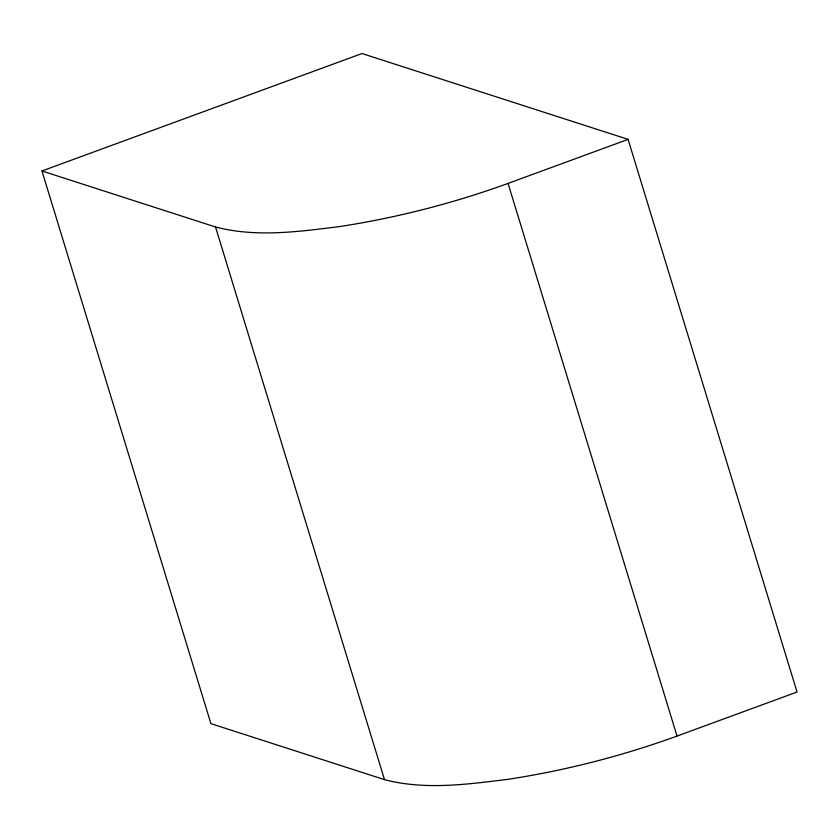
<?xml version="1.0" encoding="UTF-8"?>
<svg xmlns="http://www.w3.org/2000/svg" width="839" height="839" viewBox="0 0 839 839"><rect width="100%" height="100%" fill="white"/><g stroke="black" fill="none" stroke-linecap="round" stroke-linejoin="round"><path stroke-width="1.26" d="M41.95 170.978L362.008 53.528L628.086 139.368L797.05 692.028L677.031 736.076C622.423 755.876 565.906 770.433 508.486 779.242C467.596 784.339 424.995 790.286 384.493 779.641L210.914 723.648L41.95 170.978L215.518 226.981C256.021 237.626 298.632 231.679 339.522 226.582C396.931 217.762 453.459 203.216 508.067 183.416L628.086 139.368M508.067 183.416L677.031 736.076M215.518 226.981L384.493 779.641"/></g></svg>
